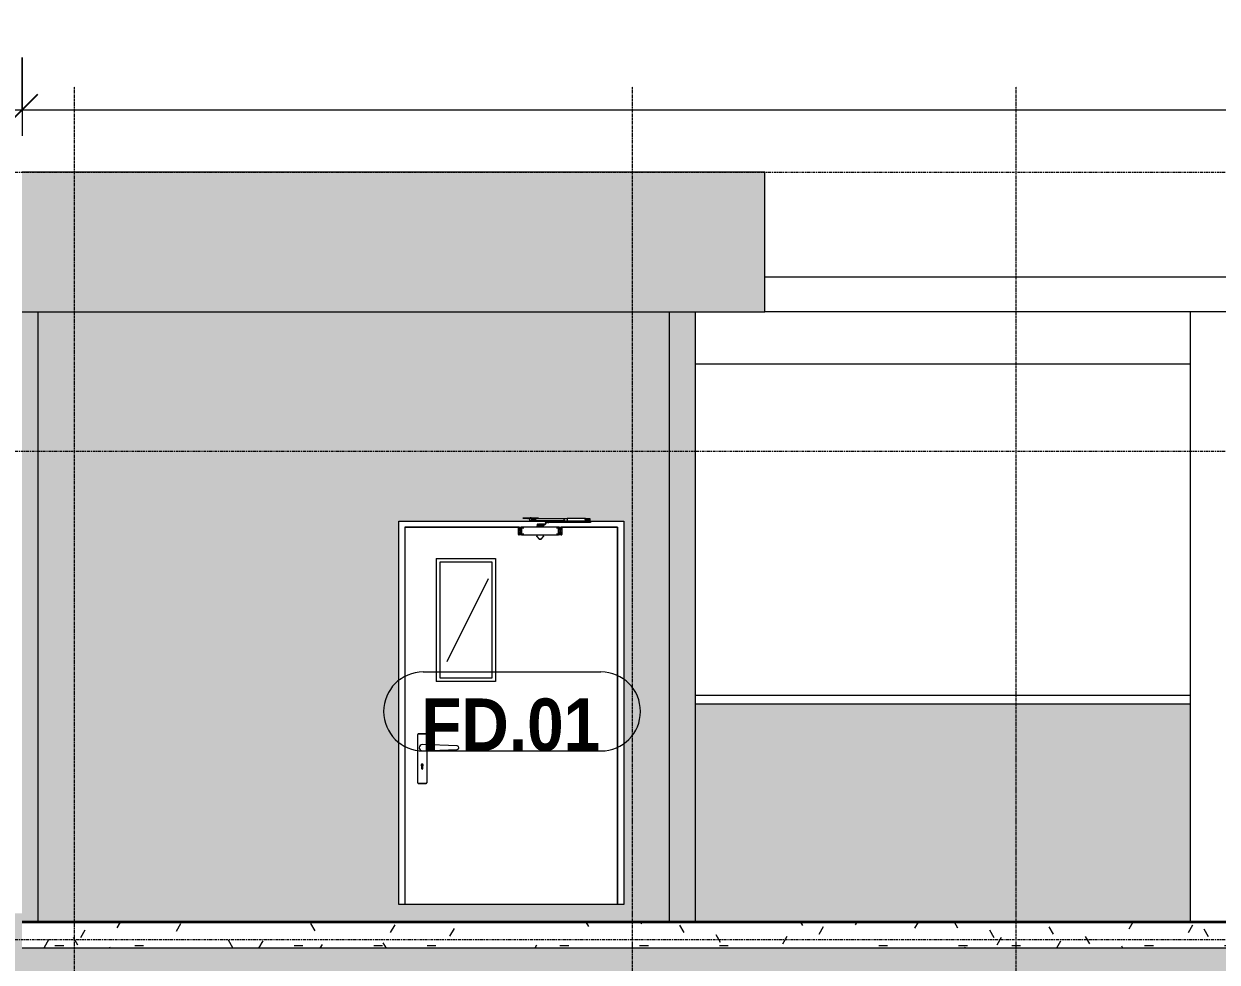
# Model space of a CAD drawing. Header units: millimetres. Extents: x 3451 to 201731, y -8641 to 35300.
# Drawn here: x 33547 to 40390, y 29270 to 34652 of the extents above; entities that cross this region are included whole.
import ezdxf

# ---------------------------------------------------------------- set-up
doc = ezdxf.new("R2010")
doc.units = ezdxf.units.MM
doc.linetypes.add('Centre', pattern=[31.75, 6.35, -4.7625, 15.875, -4.7625])
doc.linetypes.add('Grid Line', pattern=[22.225, 12.7, -3.175, 3.175, -3.175])
for name, color, linetype, lineweight in [('0-1', 7, 'Continuous', 5), ('A-ANNO-DIMS', 211, 'Continuous', 9), ('A-ANNO-DIMS-150', 211, 'Continuous', 9), ('A-DETL-GENF-1', 7, 'Continuous', 9), ('A-DETL-THIN', 151, 'Continuous', 9), ('A-DOOR', 31, 'Continuous', 9), ('A-DOOR-FRAM', 31, 'Continuous', 9), ('A-DOOR-IDEN', 31, 'Continuous', 9), ('A-FLOR-2', 7, 'Continuous', 9), ('A-FLOR-3', 192, 'Continuous', 35), ('A-FLOR-LEVL-2', 51, 'Centre', 9), ('A-FLOR-PATT-3', 8, 'Continuous', 9), ('A-WALL', 113, 'Continuous', 9), ('A-WALL-PATT-3', 111, 'Continuous', 5), ('I-WALL', 2, 'Continuous', 9), ('S-BEAM-3', 7, 'Continuous', 9), ('S-COLS-1', 7, 'Continuous', 9), ('S-GRID-1', 1, 'Grid Line', 9)]:
    doc.layers.add(name, color=color, linetype=linetype, lineweight=lineweight)
doc.styles.add('Arial_B_1', font='arialbd.ttf', dxfattribs={"width": 0.9, "height": 300})
doc.styles.add('UTM Avo', font='', dxfattribs={"width": 0.9, "height": 375})
doc.styles.get('UTM Avo').set_extended_font_data('UTM Avo')
doc.dimstyles.new('1_Dim_chi_tiet_2_5', dxfattribs={"dimscale": 304.8, "dimtxt": 374.737856, "dimasz": 0.590551, "dimexe": 0.492126, "dimexo": 0.0625, "dimgap": 0.049213, "dimtad": 1, "dimdec": 0, "dimrnd": 5, "dimzin": 0, "dimdsep": 46, "dimtxsty": 'UTM Avo', "dimblk1": 'OBLIQUE', "dimblk2": 'OBLIQUE', "dimsah": 1, "dimcen": 0.09, "dimdle": 0.492126, "dimazin": 0, "dimtfac": 1, "dimtdec": 4, "dimtix": 1, "dimtmove": 0, "dimatfit": 3, "dimfxl": 0.984252, "dimfxlon": 1, "dimtvp": 1, "dimtolj": 1, "dimtzin": 0, "dimarcsym": 2})

# ---------------------------------------------------------------- blocks, each defined once
blk = doc.blocks.new('NCV_TKTC_KET CAU_rvt-1-TKCS_MẶT CẮT C')
at = {"layer": 'A-FLOR-2'}
for p, q in [((37796.9, 33200), (43735.3, 33200)), ((43735.3, 33000), (37796.9, 33000))]:
    blk.add_line(p, q, dxfattribs=at)
at = {"layer": 'S-BEAM-3'}
blk.add_line((40236.9, 32700), (37396.9, 32700), dxfattribs=at)
at = {"layer": 'S-COLS-1'}
blk.add_line((40236.9, 29500), (40236.9, 33000), dxfattribs=at)
blk = doc.blocks.new('FD_01 - FD_01-1200x2200mm-V38-TKCS_MẶT CẮT C')
at = {"layer": 'A-DOOR'}
h = blk.add_hatch(dxfattribs=at)
h.set_pattern_fill('FP_2', color=256, style=0, pattern_type=2)
h.set_pattern_definition([(63.435, (51212.7, 14229.33), (-0.001, 1524.001), [532.46, -2875.3]), (63.435, (49688.7, 14229.33), (-0.001, 1524.001), [532.46, -2875.3]), (63.435, (51942.24, 14523.8), (-0.001, 1524.001), [532.46, -2875.3]), (63.435, (50418.24, 14523.8), (-0.001, 1524.001), [532.46, -2875.3]), (63.435, (51831.8, 14419.83), (-0.001, 1524.001), [532.46, -2875.3]), (63.435, (50307.8, 14419.83), (-0.001, 1524.001), [532.46, -2875.3]), (63.435, (51719.26, 15015.1), (-0.001, 1524.001), [258.8, -3148.965]), (63.435, (50195.26, 15015.1), (-0.001, 1524.001), [258.8, -3148.965]), (63.435, (51645.65, 14922.95), (-0.001, 1524.001), [532.46, -2875.3]), (63.435, (50121.65, 14922.95), (-0.001, 1524.001), [532.46, -2875.3]), (63.435, (51658.64, 14989.1), (-0.001, 1524.001), [532.46, -2875.3]), (63.435, (50134.64, 14989.1), (-0.001, 1524.001), [532.46, -2875.3]), (63.435, (51043.8, 14698.94), (-0.001, 1524.001), [532.46, -2875.3]), (63.435, (49519.8, 14698.94), (-0.001, 1524.001), [532.46, -2875.3]), (63.435, (51056.8, 14776.9), (-0.001, 1524.001), [532.46, -2875.3]), (63.435, (49532.8, 14776.9), (-0.001, 1524), [532.46, -2875.3]), (63.435, (51060.3, 14833.1), (-0.001, 1524.001), [532.46, -2875.3]), (63.435, (49536.3, 14833.1), (-0.001, 1524), [532.46, -2875.3])])
h.paths.add_polyline_path([(36231.9, 30900), (36231.9, 31565), (35931.9, 31565), (35931.9, 30900), (36227.2, 30900)])
for p, q in [((36408.1, 31818.5), (36408.5, 31818.5)), ((36408.5, 31818.5), (36427.8, 31818.5)), ((36427.8, 31818.5), (36428.1, 31818.5)), ((36428.2, 31818.5), (36433.4, 31818.5)), ((36433.4, 31818.5), (36434.5, 31818.5)), ((36434.5, 31818.5), (36451, 31818.5)), ((36447.1, 31820.3), (36447.1, 31818.5)), ((36453.1, 31818.5), (36450.6, 31818.5)), ((36450.6, 31818.5), (36453.1, 31818.5)), ((36451, 31818.5), (36455.2, 31818.5)), ((36451, 31818.5), (36455.2, 31818.5)), ((36455.2, 31817.5), (36451, 31817.5)), ((36453.1, 31818.5), (36451.6, 31818.5)), ((36451.6, 31818.5), (36453.1, 31818.5)), ((36453.1, 31820.3), (36453.1, 31820.3)), ((36453.1, 31820.3), (36453.1, 31820.3)), ((36453.1, 31818.5), (36455.6, 31818.5)), ((36455.6, 31818.5), (36453.1, 31818.5)), ((36453.1, 31818.5), (36454.7, 31818.5)), ((36454.7, 31818.5), (36453.1, 31818.5)), ((36455.2, 31818.5), (36471.7, 31818.5)), ((36459.1, 31818.5), (36459.1, 31820.3)), ((36471.7, 31818.5), (36472.9, 31818.5)), ((36472.9, 31818.5), (36478.1, 31818.5)), ((36478.1, 31818.5), (36478.5, 31818.5)), ((36478.5, 31818.5), (36497.7, 31818.5)), ((36497.7, 31818.5), (36498.1, 31818.5)), ((36386.7, 31765), (35731.9, 31765)), ((35731.9, 31765), (35731.9, 29600)), ((36383.7, 31723), (36383.7, 31762)), ((36386.7, 31765), (36399, 31765)), ((36401.7, 31765), (36399, 31765)), ((36399, 31765), (36401, 31765)), ((36401.4, 31765), (36401.7, 31765)), ((36613.7, 31765), (36401.7, 31765)), ((36401.7, 31765), (36401.7, 31764.7)), ((36401.7, 31764.7), (36401.7, 31756.1)), ((36413.7, 31759), (36401.7, 31759)), ((36401.7, 31756.1), (36401.7, 31754.3)), ((36401.7, 31754.3), (36401.7, 31730.7)), ((36408.1, 31815.5), (36408.5, 31815.5)), ((36408.5, 31815.5), (36427.8, 31815.5)), ((36427.8, 31815.5), (36428.1, 31815.5)), ((36428.2, 31815.5), (36433.4, 31815.5)), ((36433.4, 31815.5), (36434.5, 31815.5)), ((36434.5, 31815.5), (36451, 31815.5)), ((36440.1, 31814.5), (36438.1, 31814.5)), ((36438.1, 31814.5), (36440.1, 31814.5)), ((36447.5, 31814.5), (36440.1, 31814.5)), ((36446.6, 31814.5), (36446.6, 31800.5)), ((36446.8, 31800.5), (36446.6, 31800.5)), ((36446.6, 31800.5), (36448.3, 31800.5)), ((36447.2, 31814.5), (36446.8, 31814.5)), ((36446.8, 31814.5), (36458.4, 31814.5)), ((36458.4, 31800.5), (36446.8, 31800.5)), ((36448.1, 31815.5), (36448.1, 31814.5)), ((36453.1, 31815.5), (36450.6, 31815.5)), ((36450.6, 31815.5), (36453.1, 31815.5)), ((36453.1, 31815.5), (36450.6, 31815.5)), ((36450.6, 31815.5), (36453.1, 31815.5)), ((36451, 31815.5), (36455.2, 31815.5)), ((36451, 31815.5), (36455.2, 31815.5)), ((36453.1, 31815.5), (36455.6, 31815.5)), ((36455.6, 31815.5), (36453.1, 31815.5)), ((36453.1, 31815.5), (36455.6, 31815.5)), ((36455.6, 31815.5), (36453.1, 31815.5)), ((36455.2, 31815.5), (36471.7, 31815.5)), ((36458.1, 31814.5), (36458.1, 31815.5)), ((36458.4, 31814.5), (36464, 31814.5)), ((36458.4, 31814.5), (36458.4, 31800.5)), ((36464, 31800.5), (36458.4, 31800.5)), ((36645.1, 31812.5), (36458.7, 31812.5)), ((36458.7, 31802.5), (36645.1, 31802.5)), ((36459.6, 31800.5), (36459.6, 31814.5)), ((36462.7, 31810.8), (36462.7, 31808.9)), ((36462.7, 31806), (36462.7, 31804.2)), ((36466.1, 31814.5), (36464, 31814.5)), ((36464.3, 31811.5), (36469.1, 31811.5)), ((36467.5, 31811.5), (36464.3, 31811.5)), ((36464.3, 31803.5), (36467.5, 31803.5)), ((36469.1, 31803.5), (36464.3, 31803.5)), ((36468.1, 31814.5), (36466.1, 31814.5)), ((36466.1, 31814.5), (36468.1, 31814.5)), ((36468.7, 31811.5), (36467.5, 31811.5)), ((36467.5, 31803.5), (36468.7, 31803.5)), ((36469.1, 31811.5), (36470.3, 31811.5)), ((36470.3, 31803.5), (36469.1, 31803.5)), ((36470.3, 31811.5), (36477.2, 31811.5)), ((36477.2, 31803.5), (36470.3, 31803.5)), ((36471.7, 31815.5), (36472.9, 31815.5)), ((36472.9, 31815.5), (36478.1, 31815.5)), ((36477.2, 31803.5), (36477.2, 31811.5)), ((36478.1, 31815.5), (36478.5, 31815.5)), ((36478.5, 31815.5), (36497.7, 31815.5)), ((36488.2, 31772), (36488.2, 31765)), ((36488.9, 31772), (36488.2, 31772)), ((36488.2, 31772), (36488.9, 31772)), ((36488.9, 31772), (36527.3, 31772)), ((36490.3, 31782), (36490.3, 31776)), ((36492.5, 31782), (36490.3, 31782)), ((36490.3, 31782), (36498.7, 31782)), ((36498.7, 31776), (36490.3, 31776)), ((36490.3, 31776), (36492.5, 31776)), ((36497.7, 31815.5), (36498.1, 31815.5)), ((36497.7, 31784), (36505.1, 31784)), ((36497.7, 31784), (36497.7, 31782)), ((36497.7, 31776), (36497.7, 31774)), ((36501.4, 31774), (36497.7, 31774)), ((36529.1, 31782), (36498.7, 31782)), ((36498.7, 31782), (36498.7, 31776)), ((36498.7, 31776), (36529.1, 31776)), ((36498.7, 31774), (36498.7, 31772)), ((36499.1, 31774), (36498.7, 31774)), ((36498.7, 31774), (36499.1, 31774)), ((36500, 31774), (36499.1, 31774)), ((36499.1, 31774), (36499.9, 31774)), ((36510.1, 31774), (36501.4, 31774)), ((36501.4, 31774), (36505.4, 31774)), ((36505.1, 31774), (36501.4, 31774)), ((36505.1, 31784), (36515.1, 31784)), ((36505.1, 31784), (36505.1, 31782)), ((36505.1, 31776), (36505.1, 31774)), ((36510.1, 31774), (36505.1, 31774)), ((36505.4, 31774), (36514.1, 31774)), ((36516.4, 31774), (36510.1, 31774)), ((36515.1, 31774), (36510.1, 31774)), ((36514.1, 31774), (36516.4, 31774)), ((36515.1, 31784), (36517.8, 31784)), ((36515.1, 31784), (36515.1, 31782)), ((36515.1, 31776), (36515.1, 31774)), ((36516.4, 31774), (36515.1, 31774)), ((36516.4, 31774), (36516.7, 31774)), ((36516.7, 31774), (36516.4, 31774)), ((36517.8, 31774), (36516.4, 31774)), ((36516.7, 31772), (36516.7, 31774)), ((36517.8, 31782), (36517.8, 31784)), ((36517.8, 31774), (36517.8, 31776)), ((36527.3, 31772), (36526.6, 31772)), ((36527.3, 31765), (36527.3, 31772)), ((36539.9, 31792.9), (36534, 31784.6)), ((36539, 31781.1), (36544.8, 31789.4)), ((36549.7, 31798), (36549.7, 31798)), ((36558.1, 31798), (36549.7, 31798)), ((36549.7, 31792), (36558.1, 31792)), ((36558.1, 31792), (36558.1, 31798)), ((36558.1, 31798), (36793.5, 31798)), ((36793.5, 31792), (36558.1, 31792)), ((36613.7, 31759), (36601.7, 31759)), ((36616.5, 31765), (36613.7, 31765)), ((36613.7, 31764.7), (36613.7, 31765)), ((36613.7, 31756.1), (36613.7, 31764.7)), ((36613.7, 31754.3), (36613.7, 31756.1)), ((36613.7, 31730.7), (36613.7, 31754.3)), ((36613.8, 31765), (36614.1, 31765)), ((36614.5, 31765), (36616.5, 31765)), ((36616.5, 31765), (36628.7, 31765)), ((36951.9, 31765), (36628.7, 31765)), ((36631.7, 31762), (36631.7, 31723)), ((36662.5, 31813.5), (36645.1, 31813.5)), ((36645.1, 31801.5), (36662.5, 31801.5)), ((36767.1, 31814.5), (36662.5, 31814.5)), ((36662.5, 31800.5), (36767.1, 31800.5)), ((36766.2, 31814), (36768, 31814)), ((36768, 31801), (36766.2, 31801)), ((36768, 31814), (36774.8, 31814)), ((36768, 31814), (36768, 31801)), ((36768, 31801.4), (36768, 31813.6)), ((36768, 31813.6), (36768, 31801.4)), ((36774.8, 31801), (36768, 31801)), ((36774.3, 31814), (36774.8, 31814)), ((36774.8, 31801), (36774.3, 31801)), ((36774.8, 31814), (36781.9, 31814)), ((36781.9, 31801), (36774.8, 31801)), ((36780.6, 31801), (36780.6, 31798)), ((36781.8, 31801.2), (36781.8, 31798)), ((36781.9, 31814), (36793.5, 31814)), ((36781.9, 31814), (36781.9, 31801)), ((36793.5, 31801), (36781.9, 31801)), ((36790.4, 31798), (36790.4, 31801)), ((36791.6, 31798), (36791.6, 31814)), ((36793.5, 31798), (36795.7, 31798)), ((36793.5, 31798), (36793.5, 31792)), ((36795.7, 31792), (36793.5, 31792)), ((36794.1, 31801), (36794.1, 31814)), ((36798.1, 31792), (36798.1, 31798)), ((36951.9, 29600), (36951.9, 31765)), ((36399, 31720), (36386.7, 31720)), ((36401, 31720), (36399, 31720)), ((36401.7, 31720), (36401.4, 31720)), ((36401.7, 31730.7), (36401.7, 31728.9)), ((36401.7, 31728.9), (36401.7, 31720.3)), ((36401.7, 31726), (36413.7, 31726)), ((36401.7, 31720.3), (36401.7, 31720)), ((36401.7, 31720), (36613.7, 31720)), ((36488.2, 31720), (36488.2, 31712.4)), ((36488.5, 31711.7), (36501.5, 31696.3)), ((36507.7, 31696), (36507.7, 31696)), ((36507.7, 31696), (36507.7, 31696)), ((36514, 31696.3), (36527, 31711.7)), ((36527.2, 31712.4), (36527.2, 31720)), ((36601.7, 31726), (36613.7, 31726)), ((36613.7, 31728.9), (36613.7, 31730.7)), ((36613.7, 31720.3), (36613.7, 31728.9)), ((36613.7, 31720), (36613.7, 31720.3)), ((36614.1, 31720), (36613.8, 31720)), ((36616.5, 31720), (36614.5, 31720)), ((36628.7, 31720), (36616.5, 31720)), ((35911.9, 31585), (36251.9, 31585)), ((35911.9, 31585), (35911.9, 30880)), ((35931.9, 31565), (35931.9, 30900)), ((36231.9, 31565), (35931.9, 31565)), ((36231.9, 30900), (36231.9, 31565)), ((36251.9, 31585), (36251.9, 30880)), ((36251.9, 30880), (35911.9, 30880)), ((35931.9, 30900), (36231.9, 30900)), ((35804.4, 30572.5), (35804.4, 30302.5)), ((35851.9, 30580), (35811.9, 30580)), ((35811.9, 30580), (35851.9, 30580)), ((36032.3, 30510), (35831.9, 30517.5)), ((35859.4, 30516.5), (35859.4, 30572.5)), ((35831.9, 30482.5), (36032.3, 30490)), ((35859.4, 30302.5), (35859.4, 30483.5)), ((35828.4, 30395.1), (35828.4, 30381.2)), ((35831.2, 30397), (35831.2, 30403)), ((35832.6, 30403), (35832.6, 30397)), ((35835.4, 30381.2), (35835.4, 30395.1)), ((35811.9, 30295), (35851.9, 30295)), ((35851.9, 30295), (35811.9, 30295))]:
    blk.add_line(p, q, dxfattribs=at)
at = {"layer": 'A-DOOR', "flags": 128}
for points in [[(36386.7, 31765), (36386.1, 31764.9), (36385.4, 31764.7), (36384.9, 31764.3), (36384.4, 31763.9), (36384, 31763.3), (36383.8, 31762.7), (36383.7, 31762)], [(36477.2, 31811.5), (36478.1, 31811), (36478.9, 31810.4), (36479.6, 31809.7), (36480, 31809), (36480.3, 31808.3), (36480.4, 31807.5)], [(36480.4, 31807.5), (36480.3, 31806.7), (36480, 31806), (36479.6, 31805.3), (36478.9, 31804.6), (36478.1, 31804), (36477.2, 31803.5)], [(36477.8, 31807.5), (36477.8, 31808.3), (36477.6, 31809), (36477.3, 31809.7)], [(36477.3, 31805.3), (36477.6, 31806), (36477.8, 31806.7), (36477.8, 31807.5)], [(36631.7, 31762), (36631.7, 31762.7), (36631.4, 31763.3), (36631.1, 31763.9), (36630.6, 31764.3), (36630, 31764.7), (36629.4, 31764.9), (36628.7, 31765)], [(36383.7, 31723), (36383.8, 31722.3), (36384, 31721.7), (36384.4, 31721.1), (36384.9, 31720.7), (36385.4, 31720.3), (36386.1, 31720.1), (36386.7, 31720)], [(36488.5, 31711.7), (36488.5, 31711.7), (36488.5, 31711.8), (36488.4, 31711.8), (36488.4, 31711.8), (36488.4, 31711.9), (36488.4, 31711.9), (36488.3, 31712), (36488.3, 31712), (36488.3, 31712), (36488.3, 31712.1), (36488.3, 31712.1), (36488.3, 31712.2), (36488.3, 31712.2), (36488.3, 31712.3), (36488.3, 31712.3), (36488.2, 31712.3), (36488.2, 31712.4), (36488.2, 31712.4)], [(36502.2, 31696), (36502.1, 31696), (36502.1, 31696), (36502.1, 31696), (36502, 31696), (36502, 31696), (36502, 31696), (36501.9, 31696), (36501.9, 31696), (36501.8, 31696.1), (36501.8, 31696.1), (36501.8, 31696.1), (36501.7, 31696.1), (36501.7, 31696.1), (36501.7, 31696.1), (36501.7, 31696.2), (36501.6, 31696.2), (36501.6, 31696.2), (36501.6, 31696.2), (36501.5, 31696.3), (36501.5, 31696.3), (36501.5, 31696.3), (36501.5, 31696.3)], [(36507.7, 31696), (36507.5, 31696), (36507.3, 31696), (36507.1, 31696), (36506.9, 31696), (36506.6, 31696), (36506.4, 31696), (36506.2, 31696), (36506, 31696), (36505.8, 31696), (36505.6, 31696), (36505.4, 31696), (36505.2, 31696), (36505, 31696), (36504.8, 31696), (36504.6, 31696), (36504.4, 31696), (36504.2, 31696), (36504.1, 31696), (36503.9, 31696), (36503.7, 31696), (36503.6, 31696), (36503.4, 31696), (36503.3, 31696), (36503.2, 31696), (36503.1, 31696), (36502.9, 31696), (36502.8, 31696), (36502.7, 31696), (36502.6, 31696), (36502.5, 31696), (36502.5, 31696), (36502.4, 31696), (36502.3, 31696), (36502.3, 31696), (36502.3, 31696), (36502.2, 31696), (36502.2, 31696), (36502.2, 31696), (36502.2, 31696)], [(36502.2, 31696), (36502.2, 31696), (36502.2, 31696), (36502.2, 31696), (36502.2, 31696), (36502.3, 31696), (36502.3, 31696), (36502.4, 31696), (36502.5, 31696), (36502.5, 31696), (36502.6, 31696), (36502.7, 31696), (36502.8, 31696), (36502.9, 31696), (36503, 31696), (36503.1, 31696), (36503.3, 31696), (36503.4, 31696), (36503.6, 31696), (36503.7, 31696), (36503.9, 31696), (36504, 31696), (36504.2, 31696), (36504.4, 31696), (36504.5, 31696), (36504.7, 31696), (36504.9, 31696), (36505.1, 31696), (36505.3, 31696), (36505.5, 31696), (36505.7, 31696), (36505.9, 31696), (36506.1, 31696), (36506.4, 31696), (36506.6, 31696), (36506.8, 31696), (36507, 31696), (36507.2, 31696), (36507.5, 31696), (36507.7, 31696), (36507.7, 31696)], [(36507.7, 31696), (36508, 31696), (36508.2, 31696), (36508.4, 31696), (36508.6, 31696), (36508.9, 31696), (36509.1, 31696), (36509.3, 31696), (36509.5, 31696), (36509.7, 31696), (36509.9, 31696), (36510.1, 31696), (36510.3, 31696), (36510.5, 31696), (36510.7, 31696), (36510.9, 31696), (36511.1, 31696), (36511.3, 31696), (36511.4, 31696), (36511.6, 31696), (36511.7, 31696), (36511.9, 31696), (36512, 31696), (36512.2, 31696), (36512.3, 31696), (36512.4, 31696), (36512.6, 31696), (36512.7, 31696), (36512.8, 31696), (36512.9, 31696), (36512.9, 31696), (36513, 31696), (36513.1, 31696), (36513.1, 31696), (36513.2, 31696), (36513.2, 31696), (36513.3, 31696), (36513.3, 31696), (36513.3, 31696), (36513.3, 31696)], [(36513.3, 31696), (36513.3, 31696), (36513.3, 31696), (36513.3, 31696), (36513.2, 31696), (36513.2, 31696), (36513.2, 31696), (36513.1, 31696), (36513, 31696), (36513, 31696), (36512.9, 31696), (36512.8, 31696), (36512.7, 31696), (36512.6, 31696), (36512.5, 31696), (36512.3, 31696), (36512.2, 31696), (36512.1, 31696), (36511.9, 31696), (36511.8, 31696), (36511.6, 31696), (36511.5, 31696), (36511.3, 31696), (36511.1, 31696), (36510.9, 31696), (36510.8, 31696), (36510.6, 31696), (36510.4, 31696), (36510.2, 31696), (36510, 31696), (36509.8, 31696), (36509.6, 31696), (36509.3, 31696), (36509.1, 31696), (36508.9, 31696), (36508.7, 31696), (36508.5, 31696), (36508.3, 31696), (36508, 31696), (36507.8, 31696), (36507.7, 31696)], [(36514, 31696.3), (36514, 31696.3), (36514, 31696.3), (36513.9, 31696.2), (36513.9, 31696.2), (36513.9, 31696.2), (36513.9, 31696.2), (36513.8, 31696.2), (36513.8, 31696.1), (36513.8, 31696.1), (36513.7, 31696.1), (36513.7, 31696.1), (36513.7, 31696.1), (36513.6, 31696.1), (36513.6, 31696), (36513.6, 31696), (36513.5, 31696), (36513.5, 31696), (36513.5, 31696), (36513.4, 31696), (36513.4, 31696), (36513.3, 31696), (36513.3, 31696)], [(36527.2, 31712.4), (36527.2, 31712.4), (36527.2, 31712.3), (36527.2, 31712.3), (36527.2, 31712.2), (36527.2, 31712.2), (36527.2, 31712.1), (36527.2, 31712.1), (36527.2, 31712.1), (36527.2, 31712), (36527.2, 31712), (36527.1, 31711.9), (36527.1, 31711.9), (36527.1, 31711.9), (36527.1, 31711.8), (36527, 31711.8), (36527, 31711.7), (36527, 31711.7), (36527, 31711.7)], [(36628.7, 31720), (36629.4, 31720.1), (36630, 31720.3), (36630.6, 31720.7), (36631.1, 31721.1), (36631.4, 31721.7), (36631.7, 31722.3), (36631.7, 31723)], [(35811.9, 30580), (35811.6, 30580), (35811.3, 30580), (35811, 30579.9), (35810.7, 30579.9), (35810.4, 30579.9), (35810.2, 30579.8), (35809.9, 30579.7), (35809.6, 30579.6), (35809.3, 30579.5), (35809, 30579.4), (35808.7, 30579.3), (35808.5, 30579.2), (35808.2, 30579), (35808, 30578.9), (35807.7, 30578.7), (35807.5, 30578.5), (35807.2, 30578.3), (35807, 30578.1), (35806.8, 30577.9), (35806.6, 30577.7), (35806.4, 30577.5), (35806.2, 30577.3), (35806, 30577), (35805.8, 30576.8), (35805.6, 30576.6), (35805.5, 30576.3), (35805.3, 30576), (35805.2, 30575.8), (35805.1, 30575.5), (35804.9, 30575.2), (35804.8, 30574.9), (35804.8, 30574.7), (35804.7, 30574.4), (35804.6, 30574.1), (35804.5, 30573.8), (35804.5, 30573.5), (35804.5, 30573.2), (35804.4, 30572.9), (35804.4, 30572.6), (35804.4, 30572.5)], [(35859.4, 30572.5), (35859.4, 30572.8), (35859.4, 30573.1), (35859.4, 30573.4), (35859.3, 30573.7), (35859.3, 30574), (35859.2, 30574.3), (35859.1, 30574.6), (35859.1, 30574.9), (35859, 30575.1), (35858.8, 30575.4), (35858.7, 30575.7), (35858.6, 30576), (35858.4, 30576.2), (35858.3, 30576.5), (35858.1, 30576.7), (35858, 30577), (35857.8, 30577.2), (35857.6, 30577.4), (35857.4, 30577.7), (35857.2, 30577.9), (35856.9, 30578.1), (35856.7, 30578.3), (35856.5, 30578.5), (35856.2, 30578.6), (35856, 30578.8), (35855.7, 30579), (35855.5, 30579.1), (35855.2, 30579.3), (35854.9, 30579.4), (35854.7, 30579.5), (35854.4, 30579.6), (35854.1, 30579.7), (35853.8, 30579.8), (35853.5, 30579.8), (35853.2, 30579.9), (35852.9, 30579.9), (35852.6, 30580), (35852.3, 30580), (35852, 30580), (35851.9, 30580)], [(35804.4, 30302.5), (35804.4, 30302.2), (35804.5, 30301.9), (35804.5, 30301.6), (35804.5, 30301.3), (35804.6, 30301), (35804.7, 30300.7), (35804.7, 30300.4), (35804.8, 30300.1), (35804.9, 30299.9), (35805, 30299.6), (35805.2, 30299.3), (35805.3, 30299), (35805.4, 30298.8), (35805.6, 30298.5), (35805.7, 30298.3), (35805.9, 30298), (35806.1, 30297.8), (35806.3, 30297.6), (35806.5, 30297.3), (35806.7, 30297.1), (35806.9, 30296.9), (35807.2, 30296.7), (35807.4, 30296.5), (35807.6, 30296.4), (35807.9, 30296.2), (35808.1, 30296), (35808.4, 30295.9), (35808.7, 30295.7), (35808.9, 30295.6), (35809.2, 30295.5), (35809.5, 30295.4), (35809.8, 30295.3), (35810.1, 30295.2), (35810.4, 30295.2), (35810.7, 30295.1), (35811, 30295.1), (35811.3, 30295), (35811.6, 30295), (35811.9, 30295), (35811.9, 30295)], [(35851.9, 30295), (35852.2, 30295), (35852.5, 30295), (35852.8, 30295.1), (35853.1, 30295.1), (35853.4, 30295.1), (35853.7, 30295.2), (35854, 30295.3), (35854.3, 30295.4), (35854.6, 30295.5), (35854.8, 30295.6), (35855.1, 30295.7), (35855.4, 30295.8), (35855.7, 30296), (35855.9, 30296.1), (35856.2, 30296.3), (35856.4, 30296.5), (35856.6, 30296.7), (35856.9, 30296.9), (35857.1, 30297.1), (35857.3, 30297.3), (35857.5, 30297.5), (35857.7, 30297.7), (35857.9, 30298), (35858.1, 30298.2), (35858.2, 30298.5), (35858.4, 30298.7), (35858.5, 30299), (35858.7, 30299.2), (35858.8, 30299.5), (35858.9, 30299.8), (35859, 30300.1), (35859.1, 30300.4), (35859.2, 30300.7), (35859.3, 30300.9), (35859.3, 30301.2), (35859.4, 30301.5), (35859.4, 30301.8), (35859.4, 30302.1), (35859.4, 30302.4), (35859.4, 30302.5)]]:
    blk.add_lwpolyline(points, dxfattribs=at)
at = {"layer": 'A-DOOR'}
for centre, radius, start, end in [((36392.7, 31752), 3.5, 0, 180), ((36392.7, 31752), 3.5, 180, 0), ((36622.7, 31752), 3.5, 0, 180), ((36622.7, 31752), 3.5, 180, 0), ((36392.7, 31733), 3.5, 0, 180), ((36392.7, 31733), 3.5, 180, 0), ((36622.7, 31733), 3.5, 0, 180), ((36622.7, 31733), 3.5, 180, 0), ((35811.9, 30572.5), 7.5, 150, 180), ((35811.9, 30572.5), 7.5, 90, 120), ((35831.9, 30500), 17.5, 90, 180), ((35851.9, 30572.5), 7.5, 60, 90), ((35851.9, 30572.5), 7.5, 0, 30), ((35831.9, 30500), 17.5, 180, 270), ((36031.9, 30500), 10, 0, 87.85442), ((36031.9, 30500), 10, 272.14558, 0), ((35831.9, 30400), 6, 305.68533, 234.31467), ((35831.9, 30381.2), 3.5, 180, 0), ((35831.9, 30403), 0.7, 0, 180), ((35831.9, 30403), 0.7, 0, 180), ((35831.9, 30397), 0.7, 180, 0), ((35831.9, 30397), 0.7, 180, 0), ((35811.9, 30302.5), 7.5, 180, 210), ((35811.9, 30302.5), 7.5, 240, 270), ((35851.9, 30302.5), 7.52, 270, 300), ((35851.9, 30302.5), 7.52, 330, 0)]:
    blk.add_arc(centre, radius, start, end, dxfattribs=at)
for centre, major_axis, ratio, start_param, end_param in [((36463.6, 31807.5), (0, 2.5), 0.965835, 0.261799, 0.523599), ((36463.6, 31807.5), (0, 2.5), 0.965835, 2.617994, 2.879793), ((36464.2, 31807.5), (0, 2.5), 0.965835, 0.261799, 0.523599), ((36464.2, 31807.5), (0, 2.5), 0.965835, 0.261799, 0.523599), ((36464.2, 31807.5), (0, 2.5), 0.965835, 2.617994, 2.879793), ((36464.2, 31807.5), (0, 2.5), 0.965835, 2.617994, 2.879793), ((36461.9, 31807.5), (0, 5), 0.259156, 4.942493, 5.172597), ((36461.9, 31807.5), (0, 5), 0.259156, 4.252181, 4.482285), ((36465.7, 31807.5), (0, 2.5), 0.965835, 0.785398, 1.047198), ((36465.7, 31807.5), (0, 2.5), 0.965835, 0.785398, 1.047198), ((36465.7, 31807.5), (0, 2.5), 0.965835, 2.094395, 2.356194), ((36465.7, 31807.5), (0, 2.5), 0.965835, 2.094395, 2.356194), ((36466.2, 31807.5), (0, 2.5), 0.965835, 4.712389, 7.853982), ((36466.2, 31807.5), (0, 2.5), 0.965835, 1.570796, 4.712389), ((36464, 31807.5), (0, 7), 0.965835, 4.712389, 6.283185), ((36464, 31807.5), (0, 7), 0.965835, 3.141593, 4.712389), ((36465.7, 31807.5), (0, 2.5), 0.965835, 4.712389, 6.806784), ((36465.7, 31807.5), (0, 2.5), 0.965835, 4.712389, 6.806784), ((36465.7, 31807.5), (0, 2.5), 0.965835, 2.617994, 4.712389), ((36465.7, 31807.5), (0, 2.5), 0.965835, 2.617994, 4.712389), ((36461.4, 31807.5), (0, 7), 0.965835, 4.712389, 5.759587), ((36464.2, 31807.5), (0, 2.5), 0.965835, 4.712389, 6.021386), ((36464.2, 31807.5), (0, 2.5), 0.965835, 4.712389, 6.021386), ((36463.6, 31807.5), (0, 2.5), 0.965835, 4.712389, 5.759587), ((36464.2, 31807.5), (0, 2.5), 0.965835, 3.403392, 4.712389), ((36461.4, 31807.5), (0, 7), 0.965835, 3.665191, 4.712389), ((36463.6, 31807.5), (0, 2.5), 0.965835, 3.665191, 4.712389), ((36464.2, 31807.5), (0, 2.5), 0.965835, 3.403392, 4.712389), ((36463.5, 31807.5), (0, 7), 0.965835, 4.712389, 6.021386), ((36461.9, 31807.5), (0, 7), 0.965835, 4.974188, 5.759587), ((36463.5, 31807.5), (0, 7), 0.965835, 3.403392, 4.712389), ((36461.9, 31807.5), (0, 7), 0.965835, 3.665191, 4.45059), ((36529.1, 31788), (0, 6), 1, 3.141593, 4.101524), ((36529.1, 31788), (0, 12), 1, 3.141593, 4.101524), ((36549.7, 31786), (0, 12), 1, 0, 0.959931), ((36549.7, 31786), (0, 6), 1, 0, 0.959931), ((36645.1, 31807.5), (0, 6), 0.259156, 4.712389, 6.806784), ((36645.1, 31807.5), (0, 6), 0.259156, 2.617994, 4.712389), ((36645.1, 31807.5), (0, 5), 0.259156, 4.712389, 6.283185), ((36645.1, 31807.5), (0, 5), 0.259156, 3.141593, 4.712389), ((36662.5, 31807.5), (0, 7), 0.259156, 4.712389, 7.068583), ((36662.5, 31807.5), (0, 7), 0.259156, 2.356194, 4.712389), ((36662.5, 31807.5), (0, 6), 0.259156, 4.712389, 6.806784), ((36662.5, 31807.5), (0, 6), 0.259156, 2.617994, 4.712389), ((36767.1, 31807.5), (0, 7), 0.259156, 5.776005, 6.283185), ((36767.1, 31807.5), (0, 7), 0.259156, 3.141593, 3.648773), ((36776.2, 31807.5), (0, 6.79), 0.965835, 0.291061, 1.570796), ((36776.2, 31807.5), (0, 6.79), 0.965835, 1.570796, 2.850532), ((36776.7, 31807.5), (0, 6.79), 0.965835, 0.291061, 1.570796), ((36776.7, 31807.5), (0, 6.79), 0.965835, 1.570796, 2.850532), ((36773.7, 31807.5), (0, 2.5), 0.965835, 4.712389, 7.068583), ((36773.7, 31807.5), (0, 2.5), 0.965835, 4.712389, 7.068583), ((36773.2, 31807.5), (0, 2.5), 0.965835, 4.712389, 6.806784), ((36773.7, 31807.5), (0, 2.5), 0.965835, 2.356194, 4.712389), ((36773.2, 31807.5), (0, 2.5), 0.965835, 2.617994, 4.712389), ((36773.7, 31807.5), (0, 2.5), 0.965835, 2.356194, 4.712389), ((36775.5, 31807.5), (0, 2.5), 0.965835, 4.712389, 7.853982), ((36775.5, 31807.5), (0, 2.5), 0.965835, 4.712389, 7.853982), ((36775.5, 31807.5), (0, 2.5), 0.965835, 1.570796, 4.712389), ((36775.5, 31807.5), (0, 2.5), 0.965835, 1.570796, 4.712389), ((36776, 31807.5), (0, 2.5), 0.965835, 4.712389, 7.853982), ((36776, 31807.5), (0, 2.5), 0.965835, 1.570796, 4.712389)]:
    blk.add_ellipse(centre, major_axis=major_axis, ratio=ratio, start_param=start_param, end_param=end_param, dxfattribs=at)
for points, knots in [([(36386.4, 31752), (36386.4, 31753.2), (36386.9, 31755), (36388.4, 31756.9), (36389.8, 31757.9), (36391.5, 31758.5), (36393.3, 31758.7), (36395.1, 31758.4), (36396.7, 31757.6), (36398.1, 31756.4), (36398.7, 31755.4), (36399, 31754.9)], [0, 0, 0, 0, 0.2, 0.3, 0.4, 0.5, 0.6, 0.7, 0.8, 0.9, 1, 1, 1, 1]), ([(36399, 31749.1), (36398.5, 31748), (36397.3, 31746.7), (36395.1, 31745.6), (36393.3, 31745.3), (36391.5, 31745.5), (36389.8, 31746.1), (36388.4, 31747.1), (36387.3, 31748.5), (36386.5, 31750.2), (36386.4, 31751.4), (36386.4, 31752)], [0, 0, 0, 0, 0.2, 0.3, 0.4, 0.5, 0.6, 0.7, 0.8, 0.9, 1, 1, 1, 1]), ([(36616.5, 31754.9), (36617, 31756), (36618.2, 31757.3), (36620.4, 31758.4), (36622.2, 31758.7), (36624, 31758.5), (36625.6, 31757.9), (36627.1, 31756.9), (36628.2, 31755.5), (36629, 31753.8), (36629.1, 31752.6), (36629.1, 31752)], [0, 0, 0, 0, 0.2, 0.3, 0.4, 0.5, 0.6, 0.7, 0.8, 0.9, 1, 1, 1, 1]), ([(36629.1, 31752), (36629.1, 31750.8), (36628.6, 31749), (36627.1, 31747.1), (36625.6, 31746.1), (36624, 31745.5), (36622.2, 31745.3), (36620.4, 31745.6), (36618.8, 31746.4), (36617.4, 31747.6), (36616.8, 31748.6), (36616.5, 31749.1)], [0, 0, 0, 0, 0.2, 0.3, 0.4, 0.5, 0.6, 0.7, 0.8, 0.9, 1, 1, 1, 1]), ([(36766.9, 31807.5), (36766.9, 31807.8), (36766.9, 31808.2), (36767, 31808.7), (36767, 31809), (36767.1, 31809.4), (36767.2, 31809.8), (36767.2, 31810), (36767.3, 31810.3), (36767.3, 31810.4), (36767.4, 31810.6), (36767.4, 31810.8), (36767.5, 31811.1), (36767.6, 31811.3), (36767.6, 31811.5), (36767.6, 31811.7), (36767.7, 31811.8), (36767.7, 31812), (36767.8, 31812.3), (36767.9, 31812.5), (36767.9, 31812.8), (36768, 31813.2), (36768, 31813.5), (36768, 31813.6)], [0, 0, 0, 0, 0.1, 0.15, 0.2, 0.25, 0.3, 0.35, 0.375, 0.4, 0.425, 0.45, 0.5, 0.55, 0.575, 0.6, 0.625, 0.65, 0.7, 0.75, 0.8, 0.9, 1, 1, 1, 1]), ([(36768, 31801.4), (36768, 31801.5), (36768, 31801.8), (36767.9, 31802.2), (36767.9, 31802.5), (36767.8, 31802.7), (36767.7, 31803), (36767.7, 31803.2), (36767.6, 31803.3), (36767.6, 31803.5), (36767.6, 31803.7), (36767.5, 31803.9), (36767.4, 31804.2), (36767.4, 31804.4), (36767.3, 31804.6), (36767.3, 31804.7), (36767.2, 31805), (36767.2, 31805.2), (36767.1, 31805.6), (36767, 31806), (36767, 31806.3), (36766.9, 31806.8), (36766.9, 31807.2), (36766.9, 31807.5)], [0, 0, 0, 0, 0.1, 0.2, 0.25, 0.3, 0.35, 0.375, 0.4, 0.425, 0.45, 0.5, 0.55, 0.575, 0.6, 0.625, 0.65, 0.7, 0.75, 0.8, 0.85, 0.9, 1, 1, 1, 1]), ([(36386.4, 31733), (36386.4, 31734.2), (36386.9, 31736), (36388.4, 31737.9), (36389.8, 31738.9), (36391.5, 31739.5), (36393.3, 31739.7), (36395.1, 31739.4), (36396.7, 31738.6), (36398.1, 31737.4), (36398.7, 31736.4), (36399, 31735.9)], [0, 0, 0, 0, 0.2, 0.3, 0.4, 0.5, 0.6, 0.7, 0.8, 0.9, 1, 1, 1, 1]), ([(36399, 31730.1), (36398.5, 31729), (36397.3, 31727.7), (36395.1, 31726.6), (36393.3, 31726.3), (36391.5, 31726.5), (36389.8, 31727.1), (36388.4, 31728.1), (36387.3, 31729.5), (36386.5, 31731.2), (36386.4, 31732.4), (36386.4, 31733)], [0, 0, 0, 0, 0.2, 0.3, 0.4, 0.5, 0.6, 0.7, 0.8, 0.9, 1, 1, 1, 1]), ([(36616.5, 31735.9), (36617, 31737), (36618.2, 31738.3), (36620.4, 31739.4), (36622.2, 31739.7), (36624, 31739.5), (36625.6, 31738.9), (36627.1, 31737.9), (36628.2, 31736.5), (36629, 31734.8), (36629.1, 31733.6), (36629.1, 31733)], [0, 0, 0, 0, 0.2, 0.3, 0.4, 0.5, 0.6, 0.7, 0.8, 0.9, 1, 1, 1, 1]), ([(36629.1, 31733), (36629.1, 31731.8), (36628.6, 31730), (36627.1, 31728.1), (36625.6, 31727.1), (36624, 31726.5), (36622.2, 31726.3), (36620.4, 31726.6), (36618.8, 31727.4), (36617.4, 31728.6), (36616.8, 31729.6), (36616.5, 31730.1)], [0, 0, 0, 0, 0.2, 0.3, 0.4, 0.5, 0.6, 0.7, 0.8, 0.9, 1, 1, 1, 1])]:
    blk.add_open_spline(points, degree=3, knots=knots, dxfattribs=at)
for points in [[(36399, 31754.9), (36399.2, 31754.4), (36399.6, 31753.5), (36399.7, 31752.5), (36399.7, 31752)], [(36399.7, 31752), (36399.7, 31751.5), (36399.6, 31750.5), (36399.2, 31749.6), (36399, 31749.1)], [(36615.8, 31752), (36615.8, 31752.5), (36615.9, 31753.5), (36616.3, 31754.4), (36616.5, 31754.9)], [(36616.5, 31749.1), (36616.3, 31749.6), (36615.9, 31750.5), (36615.8, 31751.5), (36615.8, 31752)], [(36399, 31735.9), (36399.2, 31735.4), (36399.6, 31734.5), (36399.7, 31733.5), (36399.7, 31733)], [(36399.7, 31733), (36399.7, 31732.5), (36399.6, 31731.5), (36399.2, 31730.6), (36399, 31730.1)], [(36615.8, 31733), (36615.8, 31733.5), (36615.9, 31734.5), (36616.3, 31735.4), (36616.5, 31735.9)], [(36616.5, 31730.1), (36616.3, 31730.6), (36615.9, 31731.5), (36615.8, 31732.5), (36615.8, 31733)]]:
    blk.add_open_spline(points, degree=3, dxfattribs=at)
at = {"layer": 'A-DOOR-FRAM'}
for p, q in [((35731.9, 31765), (35731.9, 29600)), ((35731.9, 31765), (36386.7, 31765)), ((36399, 31765), (36401.7, 31765)), ((36613.7, 31765), (36616.5, 31765)), ((36628.7, 31765), (36951.9, 31765)), ((36951.9, 31765), (36951.9, 29600))]:
    blk.add_line(p, q, dxfattribs=at)
blk = doc.blocks.new('STN_Door Tag - STN_Door Tag-1788670-TKCS_MẶT CẮT C')
at = {"layer": 'A-DOOR-IDEN'}
for p, q in [((34031.7, 10331.8), (35051.8, 10331.8)), ((34031.7, 9879), (35051.8, 9879))]:
    blk.add_line(p, q, dxfattribs=at)
for centre, start, end in [((34031.7, 10105.4), 90, 270), ((35051.8, 10105.4), 270, 90)]:
    blk.add_arc(centre, 226.4, start, end, dxfattribs=at)
blk = doc.blocks.new('DIMBLOCK53-TKCS_MẶT CẮT C')
at = {"layer": 'A-ANNO-DIMS-150'}
for p, q in [((33536.9, 34458.8), (33536.9, 34008.8)), ((33536.9, 34158.8), (33536.9, 34458.8)), ((23337.4, 33858.8), (23337.4, 34308.8)), ((23337.4, 34158.8), (33536.9, 34158.8)), ((23337.4, 34158.8), (23337.4, 33858.8))]:
    blk.add_line(p, q, dxfattribs=at)
at = {"layer": 'A-ANNO-DIMS-150', "lineweight": 25}
for p, q in [((23337.4, 34158.8), (23427.4, 34248.8)), ((33536.9, 34158.8), (33626.9, 34248.8)), ((23337.4, 34158.8), (23247.4, 34068.8)), ((33536.9, 34158.8), (33446.9, 34068.8))]:
    blk.add_line(p, q, dxfattribs=at)
at = {"layer": 'A-ANNO-DIMS-150', "color": 0, "insert": (27795.2, 34645.9), "char_height": 375, "width": 1540.589, "attachment_point": 1, "line_spacing_factor": 1.110334, "style": 'UTM Avo'}
blk.add_mtext('10200', dxfattribs=at)
blk = doc.blocks.new('_Oblique')
at = {"color": 0, "linetype": 'ByBlock', "lineweight": -2}
blk.add_line((-0.5, -0.5), (0.5, 0.5), dxfattribs=at)
blk = doc.blocks.new('DIMBLOCK54-TKCS_MẶT CẮT C')
at = {"layer": 'A-ANNO-DIMS-150'}
for p, q in [((33536.9, 34458.8), (33536.9, 34008.8)), ((33536.9, 34158.8), (33536.9, 34458.8)), ((78236.9, 34458.8), (78236.9, 34008.8)), ((78236.9, 34158.8), (78236.9, 34458.8)), ((33536.9, 34158.8), (78386.9, 34158.8))]:
    blk.add_line(p, q, dxfattribs=at)
at = {"layer": 'A-ANNO-DIMS-150', "lineweight": 25}
for p, q in [((33536.9, 34158.8), (33626.9, 34248.8)), ((78236.9, 34158.8), (78326.9, 34248.8)), ((33536.9, 34158.8), (33446.9, 34068.8)), ((78236.9, 34158.8), (78146.9, 34068.8))]:
    blk.add_line(p, q, dxfattribs=at)
at = {"layer": 'A-ANNO-DIMS-150', "color": 0, "insert": (55245, 34645.9), "char_height": 375, "width": 1540.589, "attachment_point": 1, "line_spacing_factor": 1.110334, "style": 'UTM Avo'}
blk.add_mtext('44700', dxfattribs=at)

msp = doc.modelspace()

# ---------------------------------------------------------------- hatches: boundary and pattern name
at = {"layer": 'A-DETL-GENF-1'}
msp.add_hatch(color=256, dxfattribs=at).paths.add_polyline_path([(40235.6, 28750), (40235.6, 29150), (44235.3, 29150), (44235.3, 28750), (44536.9, 28750), (44536.9, 29350), (33537.4, 29350), (33537.4, 29550), (23337.4, 29550), (23337.4, 28950), (23535.3, 28950), (23535.3, 29350), (26536.9, 29350), (26536.9, 28950), (26735.3, 28950), (26735.3, 29350), (28436.9, 29350), (28436.9, 28900), (28636.9, 28900), (28636.9, 29350), (30536.9, 29350), (30536.9, 28900), (30735.3, 28900), (30735.3, 29350), (33335.3, 29350), (33335.3, 28900), (33537.4, 28900), (33537.4, 29150), (35535.3, 29150), (35535.3, 28900), (35735.3, 28900), (35735.3, 29150), (39935.6, 29150), (39935.6, 28750), (40085.7, 28750)])
at = {"layer": 'A-FLOR-PATT-3'}
h = msp.add_hatch(dxfattribs=at)
h.set_pattern_fill('FP_3', color=256, style=0, pattern_type=2)
h.set_pattern_definition([(0, (49422.43, 14125), (609.6, 152.4), [50.292, -406.908, 50.292, -406.908, -2438.4]), (0, (49422.43, 14125), (609.6, 152.4), [-914.4, 50.292, -864.108, 50.292, -406.908, -1066.8]), (0, (49422.43, 14125), (609.6, 152.4), [-2286, 50.292, -254.508, 50.292, -711.708]), (120, (49651.03, 14201.2), (-436.7823, 451.7291), [50.292, -406.908, 50.292, -406.908, -2438.4]), (120, (49651.03, 14201.2), (-436.7823, 451.7291), [-914.4, 50.292, -864.108, 50.292, -406.908, -1066.8]), (120, (49651.03, 14201.2), (-436.7823, 451.7291), [-2286, 50.292, -254.508, 50.292, -711.708]), (240, (49727.23, 14506), (-172.8177, -604.1291), [50.292, -406.908, 50.292, -406.908, -2438.4]), (240, (49727.23, 14506), (-172.8177, -604.1291), [-914.4, 50.292, -864.108, 50.292, -406.908, -1066.8]), (240, (49727.23, 14506), (-172.8177, -604.1291), [-2286, 50.292, -254.508, 50.292, -711.708])])
h.paths.add_polyline_path([(39935.6, 29350), (44337.4, 29350), (44337.4, 29500), (33537.4, 29500), (33537.4, 29350), (39442.6, 29350)])
at = {"layer": 'A-WALL-PATT-3'}
for points in [[(33536.9, 33000), (37796.9, 33000), (37796.9, 33800), (33536.9, 33800), (33536.9, 33200)], [(33537.4, 29500), (33627.3, 29500), (33627.3, 33000), (33536.9, 33000), (33537.4, 29550)], [(37236.9, 29500), (37246.9, 29500), (37246.9, 33000), (37236.9, 33000), (37236.9, 29732.1)], [(37246.9, 29500), (37386.9, 29500), (37386.9, 33000), (37246.9, 33000), (37246.9, 29732.1)], [(37386.9, 29500), (37396.9, 29500), (37396.9, 33000), (37386.9, 33000), (37386.9, 29732.1)]]:
    msp.add_hatch(color=256, dxfattribs=at).paths.add_polyline_path(points)
h = msp.add_hatch(color=256, dxfattribs=at)
h.paths.add_polyline_path([(33627.3, 29500), (37236.9, 29500), (37236.9, 33000), (33627.3, 33000), (33627.3, 29732.1)])
h.paths.add_polyline_path([(36768, 31801), (36663.8, 31802.6), (36663.9, 31811.7), (36664.1, 31814.5), (36769, 31812.8), (36772.5, 31806.7), (36768.3, 31801.4)])
h.paths.add_polyline_path([(36870.3, 29600), (35696.9, 29600), (35696.9, 31800), (36768.8, 31801.4), (36777.6, 31805.3), (36777.2, 31809), (36776.1, 31810.3), (36774.4, 31810.6), (36768, 31814), (36793.6, 31812.8), (36792.7, 31801), (36986.9, 31800), (36986.9, 29600)])
h.paths.add_polyline_path([(36456.2, 31800.5), (36448.2, 31800.5), (36447.5, 31814.5), (36434.5, 31815.5), (36434.5, 31818.5), (36471.7, 31818.5), (36471.7, 31815.5), (36464, 31814.5), (36463.8, 31809.9), (36462.5, 31809.2), (36463.8, 31807.5), (36464.5, 31805.7), (36462.4, 31800.5), (36457.3, 31800.5)])
h.paths.add_polyline_path([(36646.2, 31802.3), (36646.4, 31804), (36646.2, 31811.7), (36646.6, 31812.7), (36663.6, 31811.7), (36663.6, 31803.3), (36663.3, 31802.3), (36646.4, 31802.3)])
h.paths.add_polyline_path([(36645.1, 31802.5), (36479.3, 31805), (36480.3, 31808.3), (36478, 31811), (36480.3, 31811.5), (36646, 31811), (36645.9, 31803.5), (36645.4, 31802.7)])
h.paths.add_polyline_path([(36470.3, 31803.5), (36468.3, 31807.9), (36470.3, 31811.5), (36477.2, 31811), (36477.2, 31803.5)])
h.paths.add_polyline_path([(36455.2, 31815.5), (36455.2, 31817.5), (36451, 31817.5), (36451, 31815.5)])
h.paths.add_polyline_path([(36427.8, 31815.5), (36408.5, 31815.5), (36408.5, 31818.5), (36427.8, 31818.5)])
h.paths.add_polyline_path([(36472.9, 31815.5), (36472.9, 31818.5), (36478.1, 31818.5), (36477.2, 31815.5)])
h.paths.add_polyline_path([(36497.7, 31815.5), (36478.5, 31815.5), (36480, 31818.5), (36497.7, 31818.5)])
h.paths.add_polyline_path([(36433.4, 31815.5), (36428.2, 31815.5), (36428.2, 31818.5), (36433.4, 31818.5)])
h = msp.add_hatch(color=256, dxfattribs=at)
h.paths.add_polyline_path([(42015, 29500), (44125.3, 29500), (44125.3, 30750), (40586.9, 30750), (40586.9, 29500), (41371.9, 29500)])
h.paths.add_polyline_path([(38156.4, 29500), (40236.9, 29500), (40236.9, 30750), (37396.9, 30750), (37396.9, 29500)])

# ---------------------------------------------------------------- linework, layer by layer
at = {"layer": 'A-DETL-THIN'}
msp.add_line((44536.9, 29350), (33537.4, 29350), dxfattribs=at)
at = {"layer": 'A-FLOR-3'}
msp.add_line((44337.4, 29500), (33537.4, 29500), dxfattribs=at)
at = {"layer": 'A-FLOR-LEVL-2'}
for p, q in [((3450.8, 33800), (93442.9, 33800)), ((3450.8, 32200), (93442.9, 32200)), ((3450.8, 29400), (93442.9, 29400))]:
    msp.add_line(p, q, dxfattribs=at)
at = {"layer": 'A-WALL'}
msp.add_line((40236.9, 30800), (37396.9, 30800), dxfattribs=at)
at = {"layer": 'I-WALL'}
for p, q in [((37796.9, 33800), (33536.9, 33800)), ((37796.9, 33000), (37796.9, 33800)), ((33536.9, 33000), (37796.9, 33000)), ((33627.3, 33000), (33627.3, 29500)), ((37246.9, 33000), (37246.9, 29500)), ((37396.9, 33000), (37396.9, 29500)), ((35696.9, 29600), (35696.9, 31800)), ((35696.9, 31800), (36782.4, 31800)), ((36790.8, 31800), (36986.9, 31800)), ((36986.9, 31800), (36986.9, 29600)), ((40236.9, 30750), (37396.9, 30750)), ((36986.9, 29600), (35696.9, 29600))]:
    msp.add_line(p, q, dxfattribs=at)
at = {"layer": 'S-GRID-1'}
for p, q in [((33836.9, 30542.5), (33836.9, 34292.5)), ((37036.9, 30542.5), (37036.9, 34292.5)), ((39236.9, 30542.5), (39236.9, 34292.5)), ((33836.9, -36), (33836.9, 30542.5)), ((37036.9, -1941), (37036.9, 30542.5)), ((39236.9, -1941), (39236.9, 30542.5))]:
    msp.add_line(p, q, dxfattribs=at)

# ---------------------------------------------------------------- block references
at = {"layer": '0-1'}
msp.add_blockref('NCV_TKTC_KET CAU_rvt-1-TKCS_MẶT CẮT C', (0, 0), dxfattribs=at)
at = {"layer": 'A-DOOR'}
msp.add_blockref('FD_01 - FD_01-1200x2200mm-V38-TKCS_MẶT CẮT C', (0, 0), dxfattribs=at)
at = {"layer": 'A-DOOR-IDEN'}
msp.add_blockref('STN_Door Tag - STN_Door Tag-1788670-TKCS_MẶT CẮT C', (1804.8, 20602.5), dxfattribs=at)

# ---------------------------------------------------------------- texts
at = {"layer": 'A-DOOR-IDEN', "insert": (36338.9, 30630.1), "char_height": 300, "width": 1054.35, "attachment_point": 5, "line_spacing_factor": 0.936439, "style": 'Arial_B_1'}
msp.add_mtext('\\pt6.75,13.5,20.25,27,33.75,40.5,47.25,54,60.75,67.5,74.25,81,87.75,94.5,101.25,108,114.75,121.5,128.25,135,141.75,148.5,155.25,162,168.75,175.5,182.25,189,195.75,202.5,209.25,216;FD.01', dxfattribs=at)

# ---------------------------------------------------------------- dimensions: what is measured, and where the dimension line sits
at = {"layer": 'A-ANNO-DIMS'}
for base, p1, p2, override, picture, middle in [((33536.936, 34158.7645), (23337.3629, 33858.7645), (33536.936, 34458.7645), {"dimpost": '<>', "dimfxl": 10217.205734}, 'DIMBLOCK53-TKCS_MẶT CẮT C', (28437.1494, 34367.8196)), ((78236.9, 34158.8), (33536.9, 34458.8), (78236.9, 34458.8), {"dimpost": '<>', "dimfxl": 44700}, 'DIMBLOCK54-TKCS_MẶT CẮT C', (55886.9, 34367.8))]:
    dim = msp.add_linear_dim(base=base, p1=p1, p2=p2, dimstyle='1_Dim_chi_tiet_2_5', override=override, dxfattribs=at)
    dim.commit()
    dim.dimension.update_dxf_attribs({"geometry": picture, "text_midpoint": middle})

doc.saveas('drawing.dxf')
